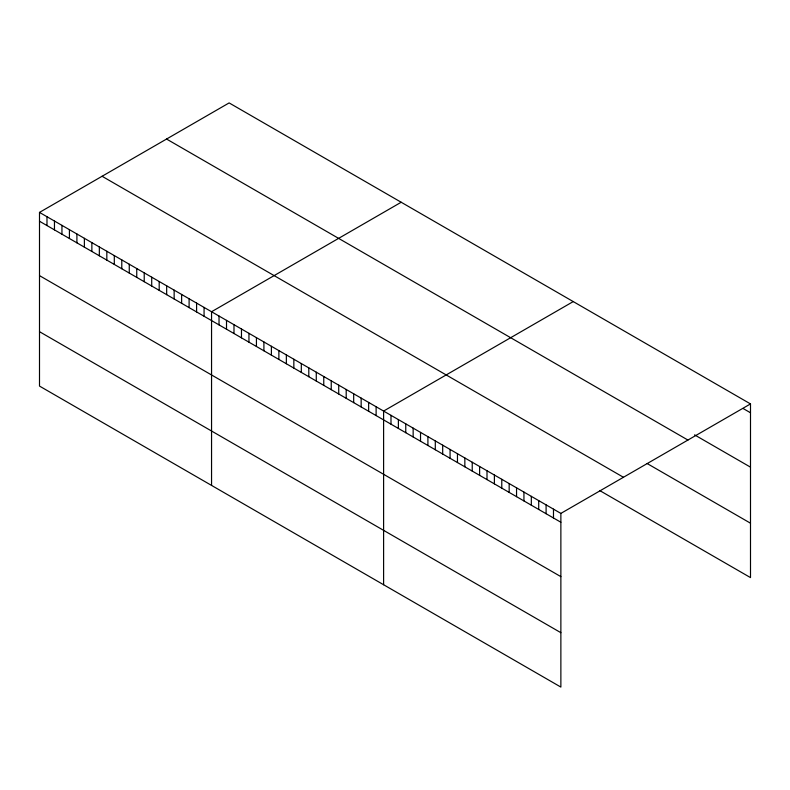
<?xml version="1.0" encoding="UTF-8"?>
<svg xmlns="http://www.w3.org/2000/svg" width="790" height="790" viewBox="0 0 790 790"><rect width="100%" height="100%" fill="white"/><g stroke="black" fill="none" stroke-linecap="round" stroke-linejoin="round"><path stroke-width="1.19" d="M39.5 212.401L560.87 513.411L560.87 687.083L39.5 386.083L39.5 212.401L229.13 102.917L750.5 403.917L750.5 577.599L599.61 490.491M401.182 202.25L211.552 311.734L211.552 485.416M573.234 301.582L383.604 411.067L383.604 584.748M560.87 513.411L750.5 403.917M743.114 408.499L750.5 412.765M694.578 434.875L750.5 467.157M166.552 139.04L687.922 440.05M647.099 463.503L750.5 523.207M102.078 176.269L623.448 477.279M39.5 221.239L560.87 522.249M39.5 275.631L560.87 576.641M39.5 331.682L560.87 632.691M553.484 509.145L553.484 517.983M546.097 504.879L546.097 513.717M538.711 500.613L538.711 509.451M531.324 496.347L531.324 505.185M523.938 492.081L523.938 500.929M516.551 487.825L516.551 496.663M509.165 483.559L509.165 492.397M501.778 479.293L501.778 488.131M494.392 475.027L494.392 483.865M487.005 470.761L487.005 479.599M479.619 466.495L479.619 475.343M472.232 462.239L472.232 471.077M464.846 457.973L464.846 466.811M457.459 453.707L457.459 462.545M450.073 449.441L450.073 458.279M442.686 445.175L442.686 454.013M435.3 440.909L435.3 449.757M427.913 436.653L427.913 445.491M420.527 432.387L420.527 441.225M413.15 428.121L413.15 436.959M405.764 423.855L405.764 432.693M398.377 419.589L398.377 428.427M390.991 415.333L390.991 424.171M376.119 406.741L376.119 415.579M368.644 402.426L368.644 411.264M361.158 398.111L361.158 406.949M353.683 393.785L353.683 402.624M346.198 389.47L346.198 398.308M338.722 385.155L338.722 393.993M331.237 380.829L331.237 389.668M323.762 376.514L323.762 385.352M316.276 372.199L316.276 381.037M308.801 367.873L308.801 376.712M301.316 363.558L301.316 372.396M293.841 359.243L293.841 368.081M286.355 354.917L286.355 363.756M278.88 350.602L278.88 359.44M271.395 346.277L271.395 355.125M263.909 341.961L263.909 350.8M256.434 337.646L256.434 346.484M248.949 333.321L248.949 342.169M241.473 329.005L241.473 337.844M233.988 324.69L233.988 333.528M226.513 320.365L226.513 329.213M219.028 316.049L219.028 324.887M204.067 307.409L204.067 316.247M196.592 303.093L196.592 311.932M189.106 298.778L189.106 307.616M181.631 294.453L181.631 303.291M174.146 290.137L174.146 298.976M166.67 285.822L166.67 294.66M159.185 281.497L159.185 290.335M151.71 277.181L151.71 286.019M144.224 272.866L144.224 281.704M136.749 268.541L136.749 277.379M129.264 264.225L129.264 273.063M121.788 259.91L121.788 268.748M114.303 255.585L114.303 264.423M106.828 251.269L106.828 260.108M99.343 246.944L99.343 255.792M91.867 242.629L91.867 251.467M84.382 238.313L84.382 247.151M76.906 233.988L76.906 242.836M69.421 229.673L69.421 238.511M61.946 225.357L61.946 234.196M54.461 221.032L54.461 229.88M46.985 216.717L46.985 225.555"/></g></svg>
